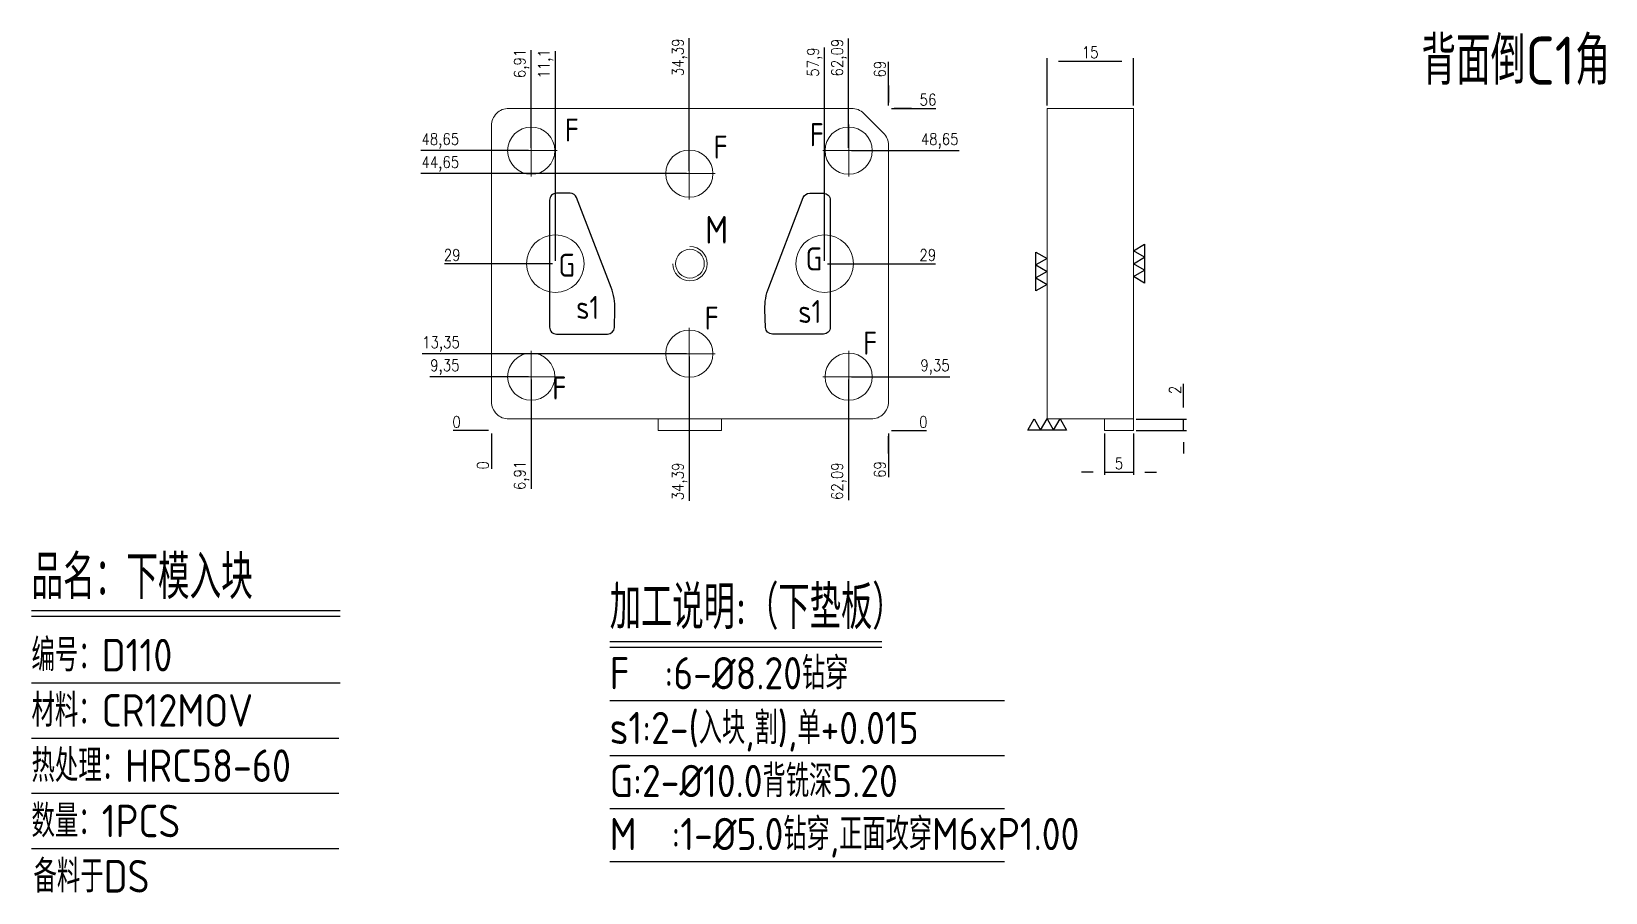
# Model space of a CAD drawing. Header units: millimetres. Extents: x 99188 to 99462, y -5222 to -5072.
import ezdxf
from ezdxf.enums import TextEntityAlignment as Align

# ---------------------------------------------------------------- set-up
doc = ezdxf.new("R2010")
doc.units = ezdxf.units.MM
doc.linetypes.add('CENTER', pattern=[0])
doc.linetypes.add('DASHED', pattern=[0])
for name, color, linetype in [('DIM', 4, 'Continuous'), ('LB_P', 2, 'Continuous'), ('TEXT', 4, 'Continuous')]:
    doc.layers.add(name, color=color, linetype=linetype)
doc.styles.add('gbenor', font='gbenor.shx', dxfattribs={"bigfont": 'gbcbig.shx'})
doc.styles.get("Standard").update_dxf_attribs({"font": 'txt.shx', "width": 0.85, "bigfont": 'ctxt.shx'})
doc.dimstyles.new('T-2-WX', dxfattribs={"dimtxt": 2, "dimasz": 2, "dimexe": 0.5, "dimexo": 0.5, "dimgap": 0.5, "dimtad": 1, "dimtxsty": 'Standard', "dimblk": 'OPEN30', "dimcen": 0, "dimazin": 3, "dimtfac": 1, "dimtmove": 0, "dimatfit": 3, "dimldrblk": 'OPEN30', "dimlwd": -1, "dimlwe": -1})

# ---------------------------------------------------------------- blocks, each defined once
blk = doc.blocks.new('*D7579')
at = {"layer": 'Defpoints', "color": 0}
for p in [(99268.3, -5141.2), (99337.3, -5141.2), (99342.3, -5141.2)]:
    blk.add_point(p, dxfattribs=at)
at = {"layer": 'DIM', "color": 0, "linetype": 'Continuous'}
blk.add_line((99337.8, -5141.2), (99343.93, -5141.2), dxfattribs=at)
at = {"layer": 'DIM', "color": 0, "insert": (99343.36, -5139.7), "char_height": 2, "attachment_point": 5}
blk.add_mtext('0', dxfattribs=at)
blk = doc.blocks.new('_Open30')
blk = doc.blocks.new('*D7580')
at = {"layer": 'Defpoints', "color": 0}
for p in [(99330.38, -5131.85), (99342.3, -5131.85), (99268.3, -5141.2)]:
    blk.add_point(p, dxfattribs=at)
at = {"layer": 'DIM', "color": 0, "linetype": 'Continuous'}
for p, q in [((99330.88, -5131.85), (99334.38, -5131.85)), ((99334.38, -5131.85), (99338.3, -5131.85)), ((99338.3, -5131.85), (99347.98, -5131.85))]:
    blk.add_line(p, q, dxfattribs=at)
at = {"layer": 'DIM', "color": 0, "insert": (99345.39, -5130.16), "char_height": 2, "attachment_point": 5}
blk.add_mtext('9,35', dxfattribs=at)
blk = doc.blocks.new('*D7581')
at = {"layer": 'Defpoints', "color": 0}
for p in [(99326.19, -5112.2), (99342.3, -5112.2), (99268.3, -5141.2)]:
    blk.add_point(p, dxfattribs=at)
at = {"layer": 'DIM', "color": 0, "linetype": 'Continuous'}
blk.add_line((99326.69, -5112.2), (99345.47, -5112.2), dxfattribs=at)
at = {"layer": 'DIM', "color": 0, "insert": (99344.13, -5110.7), "char_height": 2, "attachment_point": 5}
blk.add_mtext('29', dxfattribs=at)
blk = doc.blocks.new('*D7582')
at = {"layer": 'Defpoints', "color": 0}
for p in [(99330.38, -5092.54), (99342.3, -5092.54), (99268.3, -5141.2)]:
    blk.add_point(p, dxfattribs=at)
at = {"layer": 'DIM', "color": 0, "linetype": 'Continuous'}
for p, q in [((99330.88, -5092.54), (99334.38, -5092.54)), ((99334.38, -5092.54), (99338.3, -5092.54)), ((99338.3, -5092.54), (99349.6, -5092.54))]:
    blk.add_line(p, q, dxfattribs=at)
at = {"layer": 'DIM', "color": 0, "insert": (99346.2, -5090.85), "char_height": 2, "attachment_point": 5}
blk.add_mtext('48,65', dxfattribs=at)
blk = doc.blocks.new('*D7583')
at = {"layer": 'Defpoints', "color": 0}
for p in [(99337.3, -5085.2), (99342.3, -5085.2), (99268.3, -5141.2)]:
    blk.add_point(p, dxfattribs=at)
at = {"layer": 'DIM', "color": 0, "linetype": 'Continuous'}
for p, q in [((99337.8, -5085.2), (99341.3, -5085.2)), ((99341.3, -5085.2), (99338.3, -5085.2)), ((99338.3, -5085.2), (99345.55, -5085.2))]:
    blk.add_line(p, q, dxfattribs=at)
at = {"layer": 'DIM', "color": 0, "insert": (99344.17, -5083.7), "char_height": 2, "attachment_point": 5}
blk.add_mtext('56', dxfattribs=at)
blk = doc.blocks.new('*D7584')
at = {"layer": 'Defpoints', "color": 0}
for p in [(99263.3, -5141.2), (99268.3, -5141.2), (99268.3, -5141.2)]:
    blk.add_point(p, dxfattribs=at)
at = {"layer": 'DIM', "color": 0, "linetype": 'Continuous'}
blk.add_line((99267.8, -5141.2), (99261.66, -5141.2), dxfattribs=at)
at = {"layer": 'DIM', "color": 0, "insert": (99262.23, -5139.7), "char_height": 2, "attachment_point": 5}
blk.add_mtext('0', dxfattribs=at)
blk = doc.blocks.new('*D7585')
at = {"layer": 'Defpoints', "color": 0}
for p in [(99263.3, -5131.85), (99275.21, -5131.85), (99268.3, -5141.2)]:
    blk.add_point(p, dxfattribs=at)
at = {"layer": 'DIM', "color": 0, "linetype": 'Continuous'}
for p, q in [((99267.3, -5131.85), (99257.61, -5131.85)), ((99271.21, -5131.85), (99267.3, -5131.85)), ((99274.71, -5131.85), (99271.21, -5131.85))]:
    blk.add_line(p, q, dxfattribs=at)
at = {"layer": 'DIM', "color": 0, "insert": (99260.2, -5130.16), "char_height": 2, "attachment_point": 5}
blk.add_mtext('9,35', dxfattribs=at)
blk = doc.blocks.new('*D7586')
at = {"layer": 'Defpoints', "color": 0}
for p in [(99263.3, -5127.85), (99302.68, -5127.85), (99268.3, -5141.2)]:
    blk.add_point(p, dxfattribs=at)
at = {"layer": 'DIM', "color": 0, "linetype": 'Continuous'}
for p, q in [((99267.3, -5127.85), (99256.24, -5127.85)), ((99271.3, -5127.85), (99267.3, -5127.85)), ((99302.18, -5127.85), (99271.3, -5127.85))]:
    blk.add_line(p, q, dxfattribs=at)
at = {"layer": 'DIM', "color": 0, "insert": (99259.52, -5126.16), "char_height": 2, "attachment_point": 5}
blk.add_mtext('13,35', dxfattribs=at)
blk = doc.blocks.new('*D7587')
at = {"layer": 'Defpoints', "color": 0}
for p in [(99263.3, -5112.2), (99279.4, -5112.2), (99268.3, -5141.2)]:
    blk.add_point(p, dxfattribs=at)
at = {"layer": 'DIM', "color": 0, "linetype": 'Continuous'}
blk.add_line((99278.9, -5112.2), (99260.12, -5112.2), dxfattribs=at)
at = {"layer": 'DIM', "color": 0, "insert": (99261.46, -5110.7), "char_height": 2, "attachment_point": 5}
blk.add_mtext('29', dxfattribs=at)
blk = doc.blocks.new('*D7588')
at = {"layer": 'Defpoints', "color": 0}
for p in [(99263.3, -5096.54), (99302.68, -5096.54), (99268.3, -5141.2)]:
    blk.add_point(p, dxfattribs=at)
at = {"layer": 'DIM', "color": 0, "linetype": 'Continuous'}
for p, q in [((99267.3, -5096.54), (99256, -5096.54)), ((99271.3, -5096.54), (99267.3, -5096.54)), ((99302.18, -5096.54), (99271.3, -5096.54))]:
    blk.add_line(p, q, dxfattribs=at)
at = {"layer": 'DIM', "color": 0, "insert": (99259.4, -5094.85), "char_height": 2, "attachment_point": 5}
blk.add_mtext('44,65', dxfattribs=at)
blk = doc.blocks.new('*D7589')
at = {"layer": 'Defpoints', "color": 0}
for p in [(99263.3, -5092.54), (99275.21, -5092.54), (99268.3, -5141.2)]:
    blk.add_point(p, dxfattribs=at)
at = {"layer": 'DIM', "color": 0, "linetype": 'Continuous'}
for p, q in [((99267.3, -5092.54), (99256, -5092.54)), ((99271.21, -5092.54), (99267.3, -5092.54)), ((99274.71, -5092.54), (99271.21, -5092.54))]:
    blk.add_line(p, q, dxfattribs=at)
at = {"layer": 'DIM', "color": 0, "insert": (99259.4, -5090.85), "char_height": 2, "attachment_point": 5}
blk.add_mtext('48,65', dxfattribs=at)
blk = doc.blocks.new('*D7590')
at = {"layer": 'Defpoints', "color": 0}
for p in [(99268.3, -5141.2), (99337.3, -5141.2), (99337.3, -5146.2)]:
    blk.add_point(p, dxfattribs=at)
at = {"layer": 'DIM', "color": 0, "linetype": 'Continuous'}
for p, q in [((99337.3, -5141.7), (99337.3, -5145.2)), ((99337.3, -5145.2), (99337.3, -5142.2)), ((99337.3, -5142.2), (99337.3, -5149.29))]:
    blk.add_line(p, q, dxfattribs=at)
at = {"layer": 'DIM', "color": 0, "insert": (99335.8, -5147.99), "char_height": 2, "attachment_point": 5, "rotation": 90}
blk.add_mtext('69', dxfattribs=at)
blk = doc.blocks.new('*D7591')
at = {"layer": 'Defpoints', "color": 0}
for p in [(99330.38, -5131.85), (99268.3, -5141.2), (99330.38, -5146.2)]:
    blk.add_point(p, dxfattribs=at)
at = {"layer": 'DIM', "color": 0, "linetype": 'Continuous'}
for p, q in [((99330.38, -5132.35), (99330.38, -5138.2)), ((99330.38, -5138.2), (99330.38, -5142.2)), ((99330.38, -5142.2), (99330.38, -5153.33))]:
    blk.add_line(p, q, dxfattribs=at)
at = {"layer": 'DIM', "color": 0, "insert": (99328.69, -5150.01), "char_height": 2, "attachment_point": 5, "rotation": 90}
blk.add_mtext('62,09', dxfattribs=at)
blk = doc.blocks.new('*D7592')
at = {"layer": 'Defpoints', "color": 0}
for p in [(99302.68, -5127.85), (99268.3, -5141.2), (99302.68, -5146.2)]:
    blk.add_point(p, dxfattribs=at)
at = {"layer": 'DIM', "color": 0, "linetype": 'Continuous'}
for p, q in [((99302.68, -5128.35), (99302.68, -5138.2)), ((99302.68, -5138.2), (99302.68, -5142.2)), ((99302.68, -5142.2), (99302.68, -5153.41))]:
    blk.add_line(p, q, dxfattribs=at)
at = {"layer": 'DIM', "color": 0, "insert": (99300.99, -5150.05), "char_height": 2, "attachment_point": 5, "rotation": 90}
blk.add_mtext('34,39', dxfattribs=at)
blk = doc.blocks.new('*D7593')
at = {"layer": 'Defpoints', "color": 0}
for p in [(99275.21, -5131.85), (99268.3, -5141.2), (99275.21, -5146.2)]:
    blk.add_point(p, dxfattribs=at)
at = {"layer": 'DIM', "color": 0, "linetype": 'Continuous'}
for p, q in [((99275.21, -5132.35), (99275.21, -5138.2)), ((99275.21, -5138.2), (99275.21, -5142.2)), ((99275.21, -5142.2), (99275.21, -5151.31))]:
    blk.add_line(p, q, dxfattribs=at)
at = {"layer": 'DIM', "color": 0, "insert": (99273.52, -5149), "char_height": 2, "attachment_point": 5, "rotation": 90}
blk.add_mtext('6,91', dxfattribs=at)
blk = doc.blocks.new('*D7594')
at = {"layer": 'Defpoints', "color": 0}
for p in [(99268.3, -5141.2), (99268.3, -5141.2), (99268.3, -5146.2)]:
    blk.add_point(p, dxfattribs=at)
at = {"layer": 'DIM', "color": 0, "linetype": 'Continuous'}
blk.add_line((99268.3, -5141.7), (99268.3, -5147.83), dxfattribs=at)
at = {"layer": 'DIM', "color": 0, "insert": (99266.8, -5147.26), "char_height": 2, "attachment_point": 5, "rotation": 90}
blk.add_mtext('0', dxfattribs=at)
blk = doc.blocks.new('*D7595')
at = {"layer": 'Defpoints', "color": 0}
for p in [(99337.3, -5080.2), (99337.3, -5085.2), (99268.3, -5141.2)]:
    blk.add_point(p, dxfattribs=at)
at = {"layer": 'DIM', "color": 0, "linetype": 'Continuous'}
for p, q in [((99337.3, -5084.2), (99337.3, -5077.1)), ((99337.3, -5084.7), (99337.3, -5081.2)), ((99337.3, -5081.2), (99337.3, -5084.2))]:
    blk.add_line(p, q, dxfattribs=at)
at = {"layer": 'DIM', "color": 0, "insert": (99335.8, -5078.4), "char_height": 2, "attachment_point": 5, "rotation": 90}
blk.add_mtext('69', dxfattribs=at)
blk = doc.blocks.new('*D7596')
at = {"layer": 'Defpoints', "color": 0}
for p in [(99330.38, -5080.2), (99330.38, -5092.54), (99268.3, -5141.2)]:
    blk.add_point(p, dxfattribs=at)
at = {"layer": 'DIM', "color": 0, "linetype": 'Continuous'}
for p, q in [((99330.38, -5084.2), (99330.38, -5073.06)), ((99330.38, -5088.2), (99330.38, -5084.2)), ((99330.38, -5092.04), (99330.38, -5088.2))]:
    blk.add_line(p, q, dxfattribs=at)
at = {"layer": 'DIM', "color": 0, "insert": (99328.69, -5076.38), "char_height": 2, "attachment_point": 5, "rotation": 90}
blk.add_mtext('62,09', dxfattribs=at)
blk = doc.blocks.new('*D7597')
at = {"layer": 'Defpoints', "color": 0}
for p in [(99326.19, -5080.2), (99326.19, -5112.2), (99268.3, -5141.2)]:
    blk.add_point(p, dxfattribs=at)
at = {"layer": 'DIM', "color": 0, "linetype": 'Continuous'}
for p, q in [((99326.19, -5084.2), (99326.19, -5074.6)), ((99326.19, -5088.2), (99326.19, -5084.2)), ((99326.19, -5111.7), (99326.19, -5088.2))]:
    blk.add_line(p, q, dxfattribs=at)
at = {"layer": 'DIM', "color": 0, "insert": (99324.5, -5077.15), "char_height": 2, "attachment_point": 5, "rotation": 90}
blk.add_mtext('57,9', dxfattribs=at)
blk = doc.blocks.new('*D7598')
at = {"layer": 'Defpoints', "color": 0}
for p in [(99302.68, -5080.2), (99302.68, -5096.54), (99268.3, -5141.2)]:
    blk.add_point(p, dxfattribs=at)
at = {"layer": 'DIM', "color": 0, "linetype": 'Continuous'}
for p, q in [((99302.68, -5084.2), (99302.68, -5072.98)), ((99302.68, -5088.2), (99302.68, -5084.2)), ((99302.68, -5096.04), (99302.68, -5088.2))]:
    blk.add_line(p, q, dxfattribs=at)
at = {"layer": 'DIM', "color": 0, "insert": (99300.99, -5076.34), "char_height": 2, "attachment_point": 5, "rotation": 90}
blk.add_mtext('34,39', dxfattribs=at)
blk = doc.blocks.new('*D7599')
at = {"layer": 'Defpoints', "color": 0}
for p in [(99279.4, -5080.2), (99279.4, -5112.2), (99268.3, -5141.2)]:
    blk.add_point(p, dxfattribs=at)
at = {"layer": 'DIM', "color": 0, "linetype": 'Continuous'}
for p, q in [((99279.4, -5084.2), (99279.4, -5075.24)), ((99279.4, -5088.2), (99279.4, -5084.2)), ((99279.4, -5111.7), (99279.4, -5088.2))]:
    blk.add_line(p, q, dxfattribs=at)
at = {"layer": 'DIM', "color": 0, "insert": (99277.71, -5077.47), "char_height": 2, "attachment_point": 5, "rotation": 90}
blk.add_mtext('11,1', dxfattribs=at)
blk = doc.blocks.new('*D7600')
at = {"layer": 'Defpoints', "color": 0}
for p in [(99275.21, -5080.2), (99275.21, -5092.54), (99268.3, -5141.2)]:
    blk.add_point(p, dxfattribs=at)
at = {"layer": 'DIM', "color": 0, "linetype": 'Continuous'}
for p, q in [((99275.21, -5084.2), (99275.21, -5075.08)), ((99275.21, -5088.2), (99275.21, -5084.2)), ((99275.21, -5092.04), (99275.21, -5088.2))]:
    blk.add_line(p, q, dxfattribs=at)
at = {"layer": 'DIM', "color": 0, "insert": (99273.52, -5077.39), "char_height": 2, "attachment_point": 5, "rotation": 90}
blk.add_mtext('6,91', dxfattribs=at)
blk = doc.blocks.new('*D7601')
at = {"layer": 'Defpoints', "color": 0}
for p in [(99374.87, -5141.2), (99379.87, -5141.2), (99379.87, -5148.42)]:
    blk.add_point(p, dxfattribs=at)
at = {"layer": 'DIM', "color": 0, "linetype": 'Continuous'}
for p, q in [((99374.87, -5141.7), (99374.87, -5148.92)), ((99379.87, -5141.7), (99379.87, -5148.92)), ((99372.87, -5148.42), (99370.87, -5148.42)), ((99374.87, -5148.42), (99379.87, -5148.42)), ((99381.87, -5148.42), (99383.87, -5148.42))]:
    blk.add_line(p, q, dxfattribs=at)
at = {"layer": 'DIM', "color": 0, "insert": (99377.37, -5146.92), "char_height": 2, "attachment_point": 5}
blk.add_mtext('5', dxfattribs=at)
blk = doc.blocks.new('*D7602')
at = {"layer": 'Defpoints', "color": 0}
for p in [(99379.87, -5076.97), (99364.87, -5085.2), (99379.87, -5085.2)]:
    blk.add_point(p, dxfattribs=at)
at = {"layer": 'DIM', "color": 0, "linetype": 'Continuous'}
for p, q in [((99364.87, -5084.7), (99364.87, -5076.47)), ((99366.87, -5076.97), (99377.87, -5076.97)), ((99379.87, -5084.7), (99379.87, -5076.47))]:
    blk.add_line(p, q, dxfattribs=at)
at = {"layer": 'DIM', "color": 0, "insert": (99372.37, -5075.47), "char_height": 2, "attachment_point": 5}
blk.add_mtext('15', dxfattribs=at)
blk = doc.blocks.new('*D7603')
at = {"layer": 'Defpoints', "color": 0}
for p in [(99379.87, -5139.2), (99388.6, -5139.2), (99379.87, -5141.2)]:
    blk.add_point(p, dxfattribs=at)
at = {"layer": 'DIM', "color": 0, "linetype": 'Continuous'}
for p, q in [((99388.6, -5137.2), (99388.6, -5133.06)), ((99380.37, -5139.2), (99389.1, -5139.2)), ((99388.6, -5141.2), (99388.6, -5139.2)), ((99380.37, -5141.2), (99389.1, -5141.2)), ((99388.6, -5143.2), (99388.6, -5145.2))]:
    blk.add_line(p, q, dxfattribs=at)
at = {"layer": 'DIM', "color": 0, "insert": (99387.1, -5134.13), "char_height": 2, "attachment_point": 5, "rotation": 90}
blk.add_mtext('2', dxfattribs=at)

msp = doc.modelspace()

# ---------------------------------------------------------------- linework, layer by layer
at = {"layer": 'DIM', "color": 4, "linetype": 'Continuous', "lineweight": 25}
for p, q in [((99188.345, -5172.461), (99242.025, -5172.461)), ((99188.345, -5173.451), (99242.025, -5173.451)), ((99188.345, -5185.04), (99242.025, -5185.04)), ((99188.345, -5194.65), (99241.792, -5194.65)), ((99188.345, -5204.261), (99241.792, -5204.261)), ((99188.345, -5213.872), (99241.792, -5213.872))]:
    msp.add_line(p, q, dxfattribs=at)
at = {"layer": 'LB_P', "color": 4, "linetype": 'CENTER', "lineweight": 15}
for p, q in [((99275.208, -5088.033), (99275.208, -5097.053)), ((99330.383, -5088.033), (99330.383, -5097.053)), ((99270.698, -5092.543), (99279.718, -5092.543)), ((99302.681, -5092.033), (99302.681, -5101.053)), ((99325.873, -5092.543), (99334.893, -5092.543)), ((99298.171, -5096.543), (99307.191, -5096.543)), ((99302.681, -5123.337), (99302.681, -5132.357)), ((99275.208, -5127.337), (99275.208, -5136.357)), ((99298.171, -5127.847), (99307.191, -5127.847)), ((99330.383, -5127.337), (99330.383, -5136.357)), ((99270.698, -5131.847), (99279.718, -5131.847)), ((99325.873, -5131.847), (99334.893, -5131.847))]:
    msp.add_line(p, q, dxfattribs=at)
at = {"layer": 'LB_P', "linetype": 'Continuous', "lineweight": 15}
msp.add_line((99297.295, -5139.195), (99308.295, -5139.195), dxfattribs=at)
msp.add_lwpolyline([(99297.295, -5139.195), (99297.295, -5141.195), (99308.295, -5141.195), (99308.295, -5139.195), (99334.295, -5139.195, 0.4142136), (99337.295, -5136.195), (99337.295, -5091.61, 0.1989124), (99336.417, -5089.488), (99333.002, -5086.074, 0.1989124), (99330.881, -5085.195), (99271.295, -5085.195, 0.4142136), (99268.295, -5088.195), (99268.295, -5136.195, 0.4142136), (99271.295, -5139.195)], format="xyb", close=True, dxfattribs=at)
for points in [[(99364.874, -5139.195), (99364.874, -5085.195), (99379.874, -5085.195), (99379.874, -5139.195)], [(99379.874, -5141.195), (99374.874, -5141.195), (99374.874, -5139.195), (99379.874, -5139.195)]]:
    msp.add_lwpolyline(points, close=True, dxfattribs=at)
at = {"layer": 'LB_P', "color": 1, "linetype": 'Continuous', "lineweight": 25}
for points in [[(99278.396, -5101.149), (99278.396, -5116.689), (99278.396, -5120.219), (99278.396, -5123.241, 0.4142136), (99279.596, -5124.441), (99288.464, -5124.441, 0.4050649), (99289.663, -5123.279), (99289.76, -5120.179, 0.0999331), (99289.112, -5116.355), (99283.1, -5100.719, 0.3103563), (99281.98, -5099.949), (99279.596, -5099.949, 0.4142136)], [(99327.194, -5101.149), (99327.194, -5116.689), (99327.194, -5120.219), (99327.194, -5123.241, -0.4142136), (99325.994, -5124.441), (99317.127, -5124.441, -0.4050649), (99315.927, -5123.279), (99315.83, -5120.179, -0.0999331), (99316.478, -5116.355), (99322.491, -5100.719, -0.3103563), (99323.611, -5099.949), (99325.994, -5099.949, -0.4142136)]]:
    msp.add_lwpolyline(points, format="xyb", close=True, dxfattribs=at)
at = {"layer": 'LB_P', "linetype": 'Continuous', "lineweight": 15}
for centre, radius in [((99275.208, -5092.543), 4.1), ((99330.383, -5092.543), 4.1), ((99302.681, -5096.543), 4.1), ((99302.795, -5112.195), 2.5), ((99302.681, -5127.847), 4.1), ((99275.208, -5131.847), 4.1), ((99330.383, -5131.847), 4.1)]:
    msp.add_circle(centre, radius, dxfattribs=at)
at = {"layer": 'LB_P', "color": 52, "linetype": 'DASHED', "lineweight": 15}
for centre in [(99279.396, -5112.195), (99326.194, -5112.195)]:
    msp.add_circle(centre, 5, dxfattribs=at)
at = {"layer": 'LB_P', "linetype": 'Continuous', "lineweight": 15}
msp.add_arc((99302.795, -5112.195), 3, 180, 90, dxfattribs=at)
at = {"layer": 'TEXT', "color": 3, "linetype": 'Continuous'}
for p, q in [((99288.852, -5177.865), (99336.161, -5177.865)), ((99288.852, -5178.845), (99336.161, -5178.845)), ((99288.852, -5188.141), (99357.446, -5188.141)), ((99288.852, -5197.661), (99357.446, -5197.661)), ((99288.852, -5206.878), (99357.446, -5206.878)), ((99288.852, -5216.095), (99357.446, -5216.095))]:
    msp.add_line(p, q, dxfattribs=at)
at = {"layer": 'TEXT', "linetype": 'Continuous'}
for points in [[(99362.924, -5110.171), (99364.874, -5111.297), (99362.924, -5112.423), (99364.874, -5113.548), (99362.924, -5114.674), (99364.874, -5115.8), (99362.924, -5116.926), (99362.924, -5110.171)], [(99381.824, -5115.573), (99379.874, -5114.447), (99381.824, -5113.321), (99379.874, -5112.195), (99381.824, -5111.069), (99379.874, -5109.944), (99381.824, -5108.818), (99381.824, -5115.573)], [(99361.497, -5141.145), (99362.622, -5139.195), (99363.748, -5141.145), (99364.874, -5139.195), (99366, -5141.145), (99367.126, -5139.195), (99368.252, -5141.145), (99361.497, -5141.145)]]:
    msp.add_lwpolyline(points, close=True, dxfattribs=at)

# ---------------------------------------------------------------- texts
at = {"layer": 'DIM', "color": 3, "linetype": 'Continuous', "lineweight": 25, "style": 'gbenor'}
for s, height, p in [('品名：下模入块', 7.6319, (99188.345, -5170.483)), ('编号：D110', 5.6533, (99188.345, -5183.061)), ('材料：CR12MOV', 5.6533, (99188.345, -5192.672)), ('热处理：HRC58-60', 5.65329, (99188.345, -5202.282)), ('数量：1PCS', 5.6533, (99188.345, -5211.893)), ('备料于DS', 5.6533, (99188.689, -5221.504))]:
    msp.add_text(s, height=height, dxfattribs=at).set_placement(p)
at = {"layer": 'TEXT', "color": 4, "lineweight": 18, "style": 'gbenor'}
msp.add_text('背面倒C1角', height=8.3562, dxfattribs=at).set_placement((99429.944, -5081.091))
at = {"layer": 'TEXT', "color": 4, "linetype": 'Continuous', "style": 'gbenor'}
for s, p in [('F', (99282.276, -5088.975)), ('F', (99324.837, -5089.783)), ('F', (99308.13, -5091.933)), ('G', (99281.38, -5112.468)), ('G', (99324.352, -5111.373)), ('s1', (99285.024, -5119.801)), ('s1', (99323.631, -5120.506)), ('F', (99306.573, -5121.666)), ('F', (99334.111, -5126.017)), ('F', (99280.096, -5133.808))]:
    msp.add_text(s, height=4, dxfattribs=at).set_placement(p, align=Align.MIDDLE_CENTER)
at = {"layer": 'TEXT', "color": 4, "style": 'gbenor'}
msp.add_text('M', height=4.8, dxfattribs=at).set_placement((99307.432, -5106.303), align=Align.MIDDLE_CENTER)
at = {"layer": 'TEXT', "color": 4, "linetype": 'Continuous', "style": 'gbenor'}
for s, height, p in [('加工说明:（下垫板）', 7.56, (99288.852, -5175.709)), ('F  :6-%%c8.20钻穿', 5.6, (99288.852, -5186.181)), ('G:2-%%C10.0背铣深5.20', 5.6, (99288.852, -5204.918)), ('M  :1-%%C5.0钻穿,正面攻穿M6xP1.00 ', 5.6, (99288.852, -5214.135))]:
    msp.add_text(s, height=height, dxfattribs=at).set_placement(p)
at = {"layer": 'TEXT', "color": 1, "linetype": 'Continuous', "style": 'gbenor'}
msp.add_text('s1:2-(入块,割),单+0.015', height=5.6, dxfattribs=at).set_placement((99288.852, -5195.701))

# ---------------------------------------------------------------- dimensions: what is measured, and where the dimension line sits
at = {"layer": 'DIM', "linetype": 'Continuous'}
for feature_location, offset, dtype, origin, picture, middle in [((99302.681, -5096.543), (0, 16.348), 1, (99268.295, -5141.195), '*D7598', (99300.991, -5076.336)), ((99330.383, -5092.543), (0, 12.348), 1, (99268.295, -5141.195), '*D7596', (99328.693, -5076.376)), ((99326.194, -5112.195), (0, 32), 1, (99268.295, -5141.195), '*D7597', (99324.504, -5077.145)), ((99275.208, -5092.543), (0, 12.348), 1, (99268.295, -5141.195), '*D7600', (99273.517, -5077.388)), ((99279.396, -5112.195), (0, 32), 1, (99268.295, -5141.195), '*D7599', (99277.706, -5077.469)), ((99337.295, -5085.195), (0, 5), 1, (99268.295, -5141.195), '*D7595', (99335.795, -5078.4)), ((99337.295, -5085.195), (5, 0), 0, (99268.295, -5141.195), '*D7583', (99344.171, -5083.695)), ((99275.208, -5092.543), (-11.912, 0), 0, (99268.295, -5141.195), '*D7589', (99259.395, -5090.853)), ((99330.383, -5092.543), (11.912, 0), 0, (99268.295, -5141.195), '*D7582', (99346.195, -5090.853)), ((99302.681, -5096.543), (-39.386, 0), 0, (99268.295, -5141.195), '*D7588', (99259.395, -5094.853)), ((99279.396, -5112.195), (-16.101, 0), 0, (99268.295, -5141.195), '*D7587', (99261.459, -5110.695)), ((99326.194, -5112.195), (16.101, 0), 0, (99268.295, -5141.195), '*D7581', (99344.131, -5110.695)), ((99302.681, -5127.847), (-39.386, 0), 0, (99268.295, -5141.195), '*D7586', (99259.517, -5126.157)), ((99275.208, -5131.847), (-11.912, 0), 0, (99268.295, -5141.195), '*D7585', (99260.205, -5130.157)), ((99302.681, -5127.847), (0, -18.348), 1, (99268.295, -5141.195), '*D7592', (99300.991, -5150.055)), ((99330.383, -5131.847), (11.912, 0), 0, (99268.295, -5141.195), '*D7580', (99345.386, -5130.157)), ((99330.383, -5131.847), (0, -14.348), 1, (99268.295, -5141.195), '*D7591', (99328.693, -5150.014)), ((99275.208, -5131.847), (0, -14.348), 1, (99268.295, -5141.195), '*D7593', (99273.517, -5149.002)), ((99268.295208704, -5141.195324831), (-5, 0), 0, (99268.295208704, -5141.195324831), '*D7584', (99262.228542037, -5139.695324831)), ((99337.295208724, -5141.195324831), (5, 0), 0, (99268.295208704, -5141.195324831), '*D7579', (99343.36187539, -5139.695324831)), ((99268.295208704, -5141.195324831), (0, -5), 1, (99268.295208704, -5141.195324831), '*D7594', (99266.795208704, -5147.261991497)), ((99337.295, -5141.195), (0, -5), 1, (99268.295, -5141.195), '*D7590', (99335.795, -5147.991))]:
    dim = msp.add_ordinate_dim(feature_location=feature_location, offset=offset, dtype=dtype, origin=origin, dimstyle='T-2-WX', dxfattribs=at)
    dim.commit()
    dim.dimension.update_dxf_attribs({"geometry": picture, "text_midpoint": middle})
for base, p1, p2, picture, middle in [((99379.874, -5076.967), (99364.874, -5085.195), (99379.874, -5085.195), '*D7602', (99372.374, -5075.467)), ((99379.874, -5148.418), (99374.874, -5141.195), (99379.874, -5141.195), '*D7601', (99377.374, -5146.918))]:
    dim = msp.add_linear_dim(base=base, p1=p1, p2=p2, dimstyle='T-2-WX', dxfattribs=at)
    dim.commit()
    dim.dimension.update_dxf_attribs({"geometry": picture, "text_midpoint": middle})
dim = msp.add_linear_dim(base=(99388.605, -5139.195), p1=(99379.874, -5141.195), p2=(99379.874, -5139.195), angle=90, dimstyle='T-2-WX', dxfattribs=at)
dim.commit()
dim.dimension.update_dxf_attribs({"geometry": '*D7603', "text_midpoint": (99387.105, -5134.129)})

doc.saveas('drawing.dxf')
